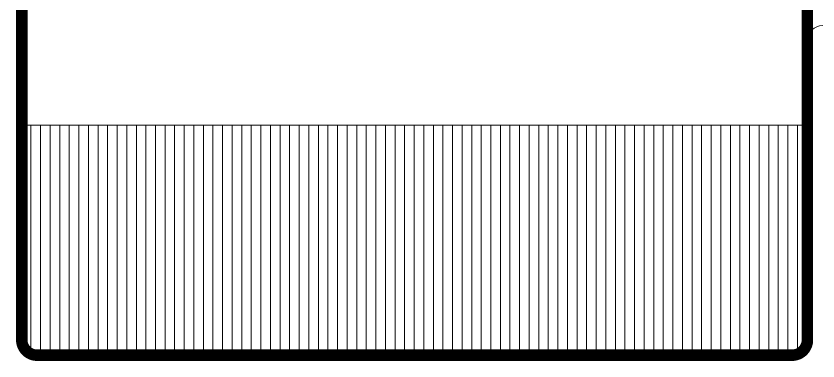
# Model space of a CAD drawing. Header units: metres. Extents: x 14 to 11050, y -346 to 476.
# Drawn here: x 221.847 to 223.939, y -214.267 to -213.366 of the extents above; entities that cross this region are included whole.
import ezdxf

# ---------------------------------------------------------------- set-up
doc = ezdxf.new("R2010")
doc.units = ezdxf.units.M
doc.linetypes.add('0', pattern=[0])
doc.layers.get('0').update_dxf_attribs({"color": 250, "linetype": '0', "lineweight": 20})
for name, color, linetype, lineweight in [('A-WALL', 250, 'Continuous', 20), ('baños', 140, 'Continuous', 0), ('closets', 253, 'Continuous', 0)]:
    doc.layers.add(name, color=color, linetype=linetype, lineweight=lineweight)
doc.layers.add('REVESTIMIENTO EXTERIOR', color=7, linetype='Continuous', lineweight=5, true_color=0xffdebd)
doc.styles.get("Standard").update_dxf_attribs({"font": 'arial.ttf', "height": 0.1875})

# ---------------------------------------------------------------- blocks, each defined once
blk = doc.blocks.new('PL BASE 2N NASAS 09')
at = {"layer": 'closets'}
h = blk.add_hatch(dxfattribs=at)
h.set_pattern_fill('LINE', color=256, scale=0.2, angle=90)
h.set_pattern_definition([(90, (-796.989285, 240.300376), (-0.025, 2e-18), [])])
edge = h.paths.add_edge_path()
edge.add_arc((173.9075, -21.3717), 0.04, 270, 360)
edge.add_line((173.9475, -21.3717), (173.9475, -20.8108))
edge.add_line((173.9475, -20.8108), (171.8975, -20.8108))
edge.add_line((171.8975, -20.8108), (171.8975, -21.3717))
edge.add_arc((171.9375, -21.3717), 0.04, 180, 270)
edge.add_line((171.9375, -21.4117), (173.9075, -21.4117))
at = {"layer": 'A-WALL'}
for p, q in [((171.8975, -19.4117), (171.8975, -21.3717)), ((173.9475, -20.5908), (173.9475, -21.3717)), ((171.9375, -21.4117), (173.9075, -21.4117))]:
    blk.add_line(p, q, dxfattribs=at)
for centre, start, end in [((173.9875, -20.5908), 90, 180), ((171.9375, -21.3717), 180, 270), ((173.9075, -21.3717), 270, 0)]:
    blk.add_arc(centre, 0.04, start, end, dxfattribs=at)
at = {"layer": 'closets'}
blk.add_line((171.8975, -20.8108), (173.9475, -20.8108), dxfattribs=at)
at = {"layer": 'baños', "linetype": 'Continuous', "flags": 8}
for tag, p in [('MODELNUMBER', (167.1329, -5.6306, 0)), ('TRADENAME', (167.1329, -5.6307, 0)), ('PRODUCT', (167.1329, -5.6307, 0)), ('MATERIAL', (167.1329, -5.6307, 0)), ('MODELNUMBER', (168.3076, -5.6306, 0)), ('TRADENAME', (168.3076, -5.6307, 0)), ('PRODUCT', (168.3076, -5.6307, 0)), ('MATERIAL', (168.3076, -5.6307, 0))]:
    blk.add_attdef(tag, p, '', height=0.0000254, rotation=180.0001, dxfattribs=at)
at = {"layer": 'baños', "linetype": 'Continuous'}
for tag, p, rotation in [('MODELNUMBER', (169.2428, -19.7065), 180.0001), ('TRADENAME', (169.2428, -19.7064), 180.0001), ('MATERIAL', (169.243, -19.7063), 180.0001), ('PRODUCT', (169.243, -19.7064), 180.0001), ('MODELNUMBER', (169.9524, -19.7065), 179.9999), ('MATERIAL', (169.9524, -19.7063), 179.9999), ('TRADENAME', (169.9524, -19.7064), 179.9999), ('PRODUCT', (169.9524, -19.7064), 179.9999)]:
    blk.add_attdef(tag, p, '', height=0.0000254, rotation=rotation, dxfattribs=at)
blk = doc.blocks.new('PL MUEBLES 2N NASAS 09')
blk.add_blockref('PL BASE 2N NASAS 09', (49.9143, 62.717))

msp = doc.modelspace()

# ---------------------------------------------------------------- linework, layer by layer
at = {"layer": 'REVESTIMIENTO EXTERIOR', "const_width": 0.03}
msp.add_lwpolyline([(221.9018, -212.2909, 0.414214), (221.8618, -212.3309), (221.8618, -214.2118, 0.414214), (221.9018, -214.2518), (223.8718, -214.2518, 0.414214), (223.9118, -214.2118), (223.9118, -212.3309, 0.410473), (223.8718, -212.2909), (221.9018, -212.2909)], format="xyb", dxfattribs=at)

# ---------------------------------------------------------------- block references
at = {"layer": 'REVESTIMIENTO EXTERIOR', "color": 30, "true_color": 0xf8991e}
msp.add_blockref('PL MUEBLES 2N NASAS 09', (0.05, -255.5571), dxfattribs=at)

doc.saveas('drawing.dxf')
